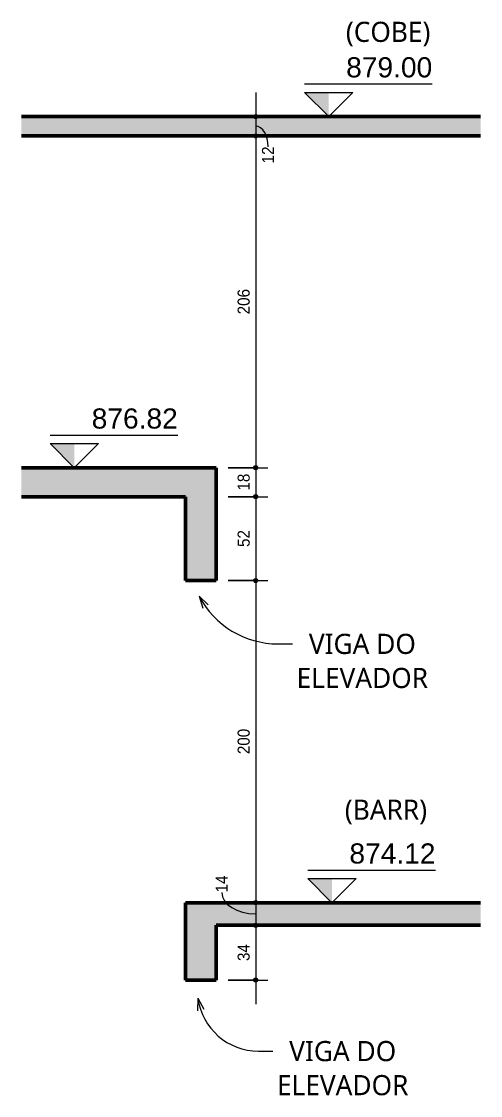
# Model space of a CAD drawing. Header units: centimetres. Extents: x -1706 to 33186, y -3196 to 88081.
# Drawn here: x 1674 to 1958, y 87292 to 87959 of the extents above; entities that cross this region are included whole.
import ezdxf

# ---------------------------------------------------------------- set-up
doc = ezdxf.new("R2010")
doc.units = ezdxf.units.CM
for name, color, linetype, lineweight in [('A-ANNO-DIMS', 7, 'Continuous', 9), ('A-ANNO-DIMS-50', 7, 'Continuous', 9), ('A-FLOR', 7, 'Continuous', 9), ('G-ANNO-DIMS', 7, 'Continuous', 9), ('G-ANNO-TEXT', 7, 'Continuous', 9), ('S-BEAM', 7, 'Continuous', 9)]:
    doc.layers.add(name, color=color, linetype=linetype, lineweight=lineweight)
doc.styles.add('Arial', font='arial.ttf', dxfattribs={"width": 0.9, "height": 7.5})
doc.styles.add('Arial_1', font='arial.ttf', dxfattribs={"height": 12.5})
doc.styles.add('Gadugi', font='gadugi.ttf', dxfattribs={"height": 12.5})
doc.dimstyles.new('PED_1_5mm_ESQ', dxfattribs={"dimscale": 30.48, "dimtxt": 7.651945, "dimasz": 0.328084, "dimexe": 0.246063, "dimexo": 0.246063, "dimgap": 0.049213, "dimtad": 1, "dimdec": 1, "dimrnd": 0.5, "dimdsep": 46, "dimtxsty": 'Arial', "dimblk1": 'DOTSMALL', "dimblk2": 'DOTSMALL', "dimsah": 1, "dimcen": 0.09, "dimdle": 0.492126, "dimazin": 0, "dimtfac": 1, "dimtdec": 4, "dimtix": 1, "dimtmove": 1, "dimatfit": 3, "dimfxl": 1, "dimtvp": 1, "dimtolj": 1, "dimtzin": 0, "dimarcsym": 2})
doc.dimstyles.new('PED_1_5mm_ESQ_1', dxfattribs={"dimscale": 30.48, "dimtxt": 7.651945, "dimasz": 0.328084, "dimexe": 0.246063, "dimexo": 0.246063, "dimgap": 0.049213, "dimtad": 1, "dimdec": 1, "dimrnd": 0.5, "dimdsep": 46, "dimtxsty": 'Arial', "dimblk1": 'DOTSMALL', "dimblk2": 'DOTSMALL', "dimsah": 1, "dimcen": 0.09, "dimdle": 0.492126, "dimazin": 0, "dimtfac": 1, "dimtdec": 4, "dimtix": 1, "dimtmove": 0, "dimatfit": 3, "dimfxl": 1, "dimtvp": 1, "dimtolj": 1, "dimtzin": 0, "dimarcsym": 2})

# ---------------------------------------------------------------- blocks, each defined once
blk = doc.blocks.new('DIMBLOCK1-CT J 001 - CORTE DO ELEVADOR')
at = {"layer": 'A-ANNO-DIMS-50'}
h = blk.add_hatch(color=256, dxfattribs=at)
edge = h.paths.add_edge_path(flags=0)
edge.add_arc((1818.87, 87900), 1.25, 0, 360)
h = blk.add_hatch(color=256, dxfattribs=at)
edge = h.paths.add_edge_path(flags=0)
edge.add_arc((1818.87, 87888), 1.25, 0, 360)
for p, q in [((1818.87, 87915), (1818.87, 87888)), ((1813.14, 87900), (1826.37, 87900)), ((1818.87, 87900), (1813.14, 87900)), ((1813.14, 87888), (1826.37, 87888)), ((1818.87, 87888), (1813.14, 87888))]:
    blk.add_line(p, q, dxfattribs=at)
for centre in [(1818.87, 87900), (1818.87, 87888)]:
    blk.add_circle(centre, 1.25, dxfattribs=at)
blk.add_ellipse((1818.87, 87881.3), major_axis=(0, 12.71), ratio=0.606921, start_param=4.712389, end_param=6.283185, dxfattribs=at)
at = {"layer": 'A-ANNO-DIMS-50', "color": 0, "insert": (1822.73, 87870.94), "char_height": 7.5, "width": 12.4315, "attachment_point": 1, "rotation": 90, "line_spacing_factor": 0.941778, "style": 'Arial'}
blk.add_mtext('12', dxfattribs=at)
blk = doc.blocks.new('_DotSmall')
at = {"color": 0, "linetype": 'ByBlock', "const_width": 0.5}
blk.add_lwpolyline([(-0.0625, 0, 1), (0.0625, 0, 1)], format="xyb", close=True, dxfattribs=at)
blk = doc.blocks.new('DIMBLOCK2-CT J 001 - CORTE DO ELEVADOR')
at = {"layer": 'A-ANNO-DIMS-50'}
h = blk.add_hatch(color=256, dxfattribs=at)
edge = h.paths.add_edge_path(flags=0)
edge.add_arc((1818.87, 87888), 1.25, 0, 360)
h = blk.add_hatch(color=256, dxfattribs=at)
edge = h.paths.add_edge_path(flags=0)
edge.add_arc((1818.87, 87682), 1.25, 0, 360)
for p, q in [((1813.14, 87888), (1826.37, 87888)), ((1818.87, 87888), (1813.14, 87888)), ((1818.87, 87888), (1818.87, 87682)), ((1801.74, 87682), (1826.37, 87682)), ((1818.87, 87682), (1801.74, 87682))]:
    blk.add_line(p, q, dxfattribs=at)
for centre in [(1818.87, 87888), (1818.87, 87682)]:
    blk.add_circle(centre, 1.25, dxfattribs=at)
at = {"layer": 'A-ANNO-DIMS-50', "color": 0, "insert": (1807.63, 87777.23), "char_height": 7.5, "width": 18.6472, "attachment_point": 1, "rotation": 90, "line_spacing_factor": 0.941778, "style": 'Arial'}
blk.add_mtext('206', dxfattribs=at)
blk = doc.blocks.new('DIMBLOCK3-CT J 001 - CORTE DO ELEVADOR')
at = {"layer": 'A-ANNO-DIMS-50'}
h = blk.add_hatch(color=256, dxfattribs=at)
edge = h.paths.add_edge_path(flags=0)
edge.add_arc((1818.87, 87682), 1.25, 0, 360)
h = blk.add_hatch(color=256, dxfattribs=at)
edge = h.paths.add_edge_path(flags=0)
edge.add_arc((1818.87, 87664), 1.25, 0, 360)
for p, q in [((1801.74, 87682), (1826.37, 87682)), ((1818.87, 87682), (1801.74, 87682)), ((1818.87, 87682), (1818.87, 87664)), ((1801.74, 87664), (1826.37, 87664)), ((1818.87, 87664), (1801.74, 87664))]:
    blk.add_line(p, q, dxfattribs=at)
for centre in [(1818.87, 87682), (1818.87, 87664)]:
    blk.add_circle(centre, 1.25, dxfattribs=at)
at = {"layer": 'A-ANNO-DIMS-50', "color": 0, "insert": (1807.63, 87667.82), "char_height": 7.5, "width": 12.4315, "attachment_point": 1, "rotation": 90, "line_spacing_factor": 0.941778, "style": 'Arial'}
blk.add_mtext('18', dxfattribs=at)
blk = doc.blocks.new('DIMBLOCK4-CT J 001 - CORTE DO ELEVADOR')
at = {"layer": 'A-ANNO-DIMS-50'}
h = blk.add_hatch(color=256, dxfattribs=at)
edge = h.paths.add_edge_path(flags=0)
edge.add_arc((1818.87, 87664), 1.25, 0, 360)
h = blk.add_hatch(color=256, dxfattribs=at)
edge = h.paths.add_edge_path(flags=0)
edge.add_arc((1818.87, 87612), 1.25, 0, 360)
for p, q in [((1801.74, 87664), (1826.37, 87664)), ((1818.87, 87664), (1801.74, 87664)), ((1818.87, 87664), (1818.87, 87612)), ((1801.77, 87612), (1826.37, 87612)), ((1818.87, 87612), (1801.77, 87612))]:
    blk.add_line(p, q, dxfattribs=at)
for centre in [(1818.87, 87664), (1818.87, 87612)]:
    blk.add_circle(centre, 1.25, dxfattribs=at)
at = {"layer": 'A-ANNO-DIMS-50', "color": 0, "insert": (1807.63, 87632.82), "char_height": 7.5, "width": 12.4315, "attachment_point": 1, "rotation": 90, "line_spacing_factor": 0.941778, "style": 'Arial'}
blk.add_mtext('52', dxfattribs=at)
blk = doc.blocks.new('DIMBLOCK5-CT J 001 - CORTE DO ELEVADOR')
at = {"layer": 'A-ANNO-DIMS-50'}
h = blk.add_hatch(color=256, dxfattribs=at)
edge = h.paths.add_edge_path(flags=0)
edge.add_arc((1818.87, 87612), 1.25, 0, 360)
h = blk.add_hatch(color=256, dxfattribs=at)
edge = h.paths.add_edge_path(flags=0)
edge.add_arc((1818.87, 87412), 1.25, 0, 360)
for p, q in [((1801.77, 87612), (1826.37, 87612)), ((1818.87, 87612), (1801.77, 87612)), ((1818.87, 87612), (1818.87, 87412)), ((1801.77, 87412), (1826.37, 87412)), ((1818.87, 87412), (1801.77, 87412))]:
    blk.add_line(p, q, dxfattribs=at)
for centre in [(1818.87, 87612), (1818.87, 87412)]:
    blk.add_circle(centre, 1.25, dxfattribs=at)
at = {"layer": 'A-ANNO-DIMS-50', "color": 0, "insert": (1807.63, 87504.23), "char_height": 7.5, "width": 18.6472, "attachment_point": 1, "rotation": 90, "line_spacing_factor": 0.941778, "style": 'Arial'}
blk.add_mtext('200', dxfattribs=at)
blk = doc.blocks.new('DIMBLOCK6-CT J 001 - CORTE DO ELEVADOR')
at = {"layer": 'A-ANNO-DIMS-50'}
h = blk.add_hatch(color=256, dxfattribs=at)
edge = h.paths.add_edge_path(flags=0)
edge.add_arc((1818.87, 87412), 1.25, 0, 360)
h = blk.add_hatch(color=256, dxfattribs=at)
edge = h.paths.add_edge_path(flags=0)
edge.add_arc((1818.87, 87398), 1.25, 0, 360)
for p, q in [((1801.77, 87412), (1826.37, 87412)), ((1818.87, 87412), (1801.77, 87412)), ((1818.87, 87412), (1818.87, 87398)), ((1813.14, 87398), (1826.37, 87398)), ((1818.87, 87398), (1813.14, 87398))]:
    blk.add_line(p, q, dxfattribs=at)
for centre in [(1818.87, 87412), (1818.87, 87398)]:
    blk.add_circle(centre, 1.25, dxfattribs=at)
blk.add_ellipse((1818.87, 87418.42), major_axis=(21, 0), ratio=0.638625, start_param=3.141593, end_param=4.712389, dxfattribs=at)
at = {"layer": 'A-ANNO-DIMS-50', "color": 0, "insert": (1794.02, 87418.42), "char_height": 7.5, "width": 12.4315, "attachment_point": 1, "rotation": 90, "line_spacing_factor": 0.941778, "style": 'Arial'}
blk.add_mtext('14', dxfattribs=at)
blk = doc.blocks.new('DIMBLOCK7-CT J 001 - CORTE DO ELEVADOR')
at = {"layer": 'A-ANNO-DIMS-50'}
h = blk.add_hatch(color=256, dxfattribs=at)
edge = h.paths.add_edge_path(flags=0)
edge.add_arc((1818.87, 87398), 1.25, 0, 360)
h = blk.add_hatch(color=256, dxfattribs=at)
edge = h.paths.add_edge_path(flags=0)
edge.add_arc((1818.87, 87364), 1.25, 0, 360)
for p, q in [((1813.14, 87398), (1826.37, 87398)), ((1818.87, 87398), (1813.14, 87398)), ((1818.87, 87398), (1818.87, 87349)), ((1801.77, 87364), (1826.37, 87364)), ((1818.87, 87364), (1801.77, 87364))]:
    blk.add_line(p, q, dxfattribs=at)
for centre in [(1818.87, 87398), (1818.87, 87364)]:
    blk.add_circle(centre, 1.25, dxfattribs=at)
at = {"layer": 'A-ANNO-DIMS-50', "color": 0, "insert": (1807.63, 87375.82), "char_height": 7.5, "width": 12.4315, "attachment_point": 1, "rotation": 90, "line_spacing_factor": 0.941778, "style": 'Arial'}
blk.add_mtext('34', dxfattribs=at)
blk = doc.blocks.new('Elevações de ponto - SIMBOLO DE NÍVEL-CORTE-2219088-CT J 001 - CORTE DO ELEVADOR')
at = {"layer": 'G-ANNO-DIMS'}
blk.add_hatch(color=256, dxfattribs=at).paths.add_polyline_path([(-212.38, 87697), (-212.38, 87682), (-227.38, 87697)], flags=0)
for p, q in [((-148.19, 87702.09), (-227.38, 87702.09)), ((-212.38, 87682), (-227.38, 87697)), ((-227.38, 87697), (-197.38, 87697)), ((-197.38, 87697), (-212.38, 87682))]:
    blk.add_line(p, q, dxfattribs=at)

msp = doc.modelspace()

# ---------------------------------------------------------------- hatches: boundary and pattern name
at = {"layer": 'A-FLOR', "lineweight": 25, "true_color": 0xa6a6a6}
for points in [[(1958.32, 87888), (1958.32, 87900), (1673.56, 87900), (1673.56, 87888)], [(1775.27, 87664), (1775.27, 87682), (1673.56, 87682), (1673.56, 87664)], [(1958.32, 87398), (1958.32, 87412), (1794.27, 87412), (1794.27, 87398)]]:
    msp.add_hatch(color=253, dxfattribs=at).paths.add_polyline_path(points, flags=0)
at = {"layer": 'S-BEAM', "true_color": 0xa6a6a6}
for points in [[(1775.27, 87612), (1794.27, 87612), (1794.27, 87682), (1775.27, 87682), (1775.27, 87664)], [(1775.27, 87364), (1794.27, 87364), (1794.27, 87412), (1775.27, 87412)]]:
    msp.add_hatch(color=253, dxfattribs=at).paths.add_polyline_path(points, flags=0)

# ---------------------------------------------------------------- linework, layer by layer
at = {"layer": 'A-FLOR', "lineweight": 50}
for p, q in [((1958.32, 87900), (1673.56, 87900)), ((1673.56, 87888), (1958.32, 87888)), ((1775.27, 87682), (1673.56, 87682)), ((1673.56, 87664), (1775.27, 87664)), ((1958.32, 87412), (1794.27, 87412)), ((1794.27, 87398), (1958.32, 87398))]:
    msp.add_line(p, q, dxfattribs=at)
at = {"layer": 'G-ANNO-TEXT'}
for p, q in [((1783.75, 87602.35), (1789.39, 87597)), ((1783.75, 87602.35), (1785.96, 87594.9)), ((1832.76, 87572.67), (1841.69, 87572.67)), ((1783.02, 87352.69), (1782.81, 87344.93)), ((1783.02, 87352.69), (1786.72, 87345.86)), ((1820.56, 87319.91), (1829.49, 87319.91))]:
    msp.add_line(p, q, dxfattribs=at)
for centre, radius, start in [((1832.76, 87627.97), 55.3, 207.60751), ((1820.56, 87357.8), 37.89, 187.7504)]:
    msp.add_arc(centre, radius, start, 270, dxfattribs=at)
at = {"layer": 'S-BEAM', "lineweight": 50}
for p, q in [((1794.27, 87682), (1775.27, 87682)), ((1794.27, 87612), (1794.27, 87682)), ((1775.27, 87664), (1775.27, 87612)), ((1775.27, 87612), (1794.27, 87612)), ((1794.27, 87412), (1775.27, 87412)), ((1775.27, 87412), (1775.27, 87364)), ((1794.27, 87364), (1794.27, 87398)), ((1775.27, 87364), (1794.27, 87364))]:
    msp.add_line(p, q, dxfattribs=at)

# ---------------------------------------------------------------- block references
at = {"layer": 'G-ANNO-DIMS'}
for p in [(2076.51, 218), (1918.64, 0), (2078.54, -270)]:
    msp.add_blockref('Elevações de ponto - SIMBOLO DE NÍVEL-CORTE-2219088-CT J 001 - CORTE DO ELEVADOR', p, dxfattribs=at)

# ---------------------------------------------------------------- texts
at = {"layer": 'G-ANNO-DIMS', "char_height": 12.5, "width": 63.9697, "attachment_point": 1, "line_spacing_factor": 0.941778, "style": 'Arial_1'}
for s, insert in [('879.00', (1874.98, 87936.82)), ('876.82', (1717.11, 87718.82)), ('874.12', (1877, 87448.82))]:
    msp.add_mtext(s, dxfattribs=dict(at, insert=insert))
at = {"layer": 'G-ANNO-TEXT', "char_height": 12.5, "attachment_point": 1, "style": 'Gadugi'}
for s, insert, width in [('(COBE)', (1874.82, 87958.83), 64.9367), ('VIGA DO ', (1851.85, 87578.92), 89.789), ('ELEVADOR', (1844.24, 87557.76), 102.2152), ('(BARR)', (1874.17, 87476.01), 64.135), ('VIGA DO ', (1839.65, 87326.16), 89.789), ('ELEVADOR', (1832.05, 87305), 102.2152)]:
    msp.add_mtext(s, dxfattribs=dict(at, insert=insert, width=width))

# ---------------------------------------------------------------- dimensions: what is measured, and where the dimension line sits
at = {"layer": 'A-ANNO-DIMS'}
for base, p1, p2, override, picture, middle in [((1818.87, 87888), (1820.64, 87900), (1820.64, 87888), {"dimpost": '<>', "dimfxl": 12}, 'DIMBLOCK1-CT J 001 - CORTE DO ELEVADOR', (1827.73, 87877.15)), ((1818.87, 87398), (1794.27, 87412), (1820.64, 87398), {"dimpost": '<>', "dimfxl": 29.849471}, 'DIMBLOCK6-CT J 001 - CORTE DO ELEVADOR', (1799.02, 87424.63))]:
    dim = msp.add_linear_dim(base=base, p1=p1, p2=p2, angle=90, dimstyle='PED_1_5mm_ESQ', override=override, dxfattribs=at)
    dim.commit()
    dim.dimension.update_dxf_attribs({"geometry": picture, "text_midpoint": middle, "dimtype": 160, "text_rotation": 90})
for base, p1, p2, override, picture, middle in [((1818.87, 87682), (1820.64, 87888), (1794.24, 87682), {"dimpost": '<>', "dimfxl": 207.688513}, 'DIMBLOCK2-CT J 001 - CORTE DO ELEVADOR', (1813.54, 87785)), ((1818.87, 87664), (1794.24, 87682), (1794.24, 87664), {"dimpost": '<>', "dimfxl": 18}, 'DIMBLOCK3-CT J 001 - CORTE DO ELEVADOR', (1813.54, 87673)), ((1818.87, 87612), (1794.24, 87664), (1794.27, 87612), {"dimpost": '<>', "dimfxl": 52.000012}, 'DIMBLOCK4-CT J 001 - CORTE DO ELEVADOR', (1813.54, 87638)), ((1818.87, 87412), (1794.27, 87612), (1794.27, 87412), {"dimpost": '<>', "dimfxl": 199.996}, 'DIMBLOCK5-CT J 001 - CORTE DO ELEVADOR', (1813.54, 87512)), ((1818.87, 87364), (1820.64, 87398), (1794.27, 87364), {"dimpost": '<>', "dimfxl": 43.023144}, 'DIMBLOCK7-CT J 001 - CORTE DO ELEVADOR', (1813.54, 87381))]:
    dim = msp.add_linear_dim(base=base, p1=p1, p2=p2, angle=90, dimstyle='PED_1_5mm_ESQ_1', override=override, dxfattribs=at)
    dim.commit()
    dim.dimension.update_dxf_attribs({"geometry": picture, "text_midpoint": middle})

doc.saveas('drawing.dxf')
